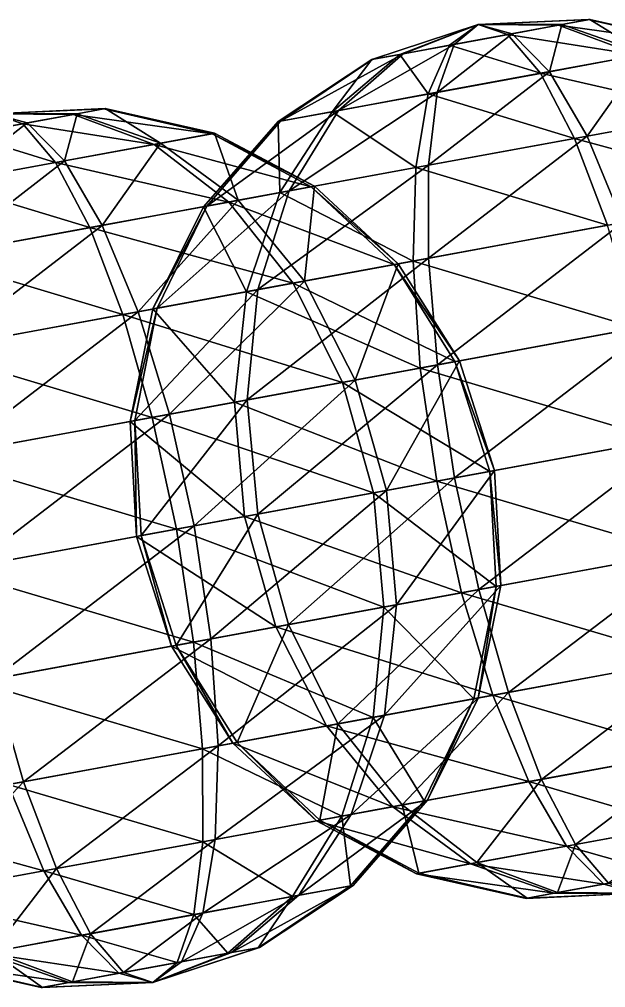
# Model space of a CAD drawing. Header units: metres. Extents: x -550 to 12, y -466 to 28.
# Drawn here: x -448.2 to -408.4, y -342.3 to -276.5 of the extents above; entities that cross this region are included whole.
import ezdxf

# ---------------------------------------------------------------- set-up
doc = ezdxf.new("R2010")
doc.units = ezdxf.units.M

msp = doc.modelspace()

# ---------------------------------------------------------------- linework, layer by layer
for points in [[(-422.35638, -278.89185, -1095.0356), (-417.02817, -276.8717, -1100.408), (-424.25955, -279.24216, -1098.5583), (-424.25946, -279.24207, -1098.5582)], [(-424.25955, -279.24216, -1098.5583), (-417.02817, -276.8717, -1100.408), (-424.17548, -279.22668, -1102.5767), (-424.17538, -279.2266, -1102.5765)], [(-424.17548, -279.22668, -1102.5767), (-417.02817, -276.8717, -1100.408), (-422.1267, -278.84958, -1106.0139), (-422.12662, -278.8495, -1106.0138)], [(-418.97595, -278.26962, -1092.9524), (-417.02817, -276.8717, -1100.408), (-422.35638, -278.89185, -1095.0356), (-422.3563, -278.89175, -1095.0355)], [(-422.1267, -278.84958, -1106.0139), (-417.02817, -276.8717, -1100.408), (-418.6622, -278.21185, -1107.949), (-418.6621, -278.21176, -1107.9489)], [(-415.02402, -277.5422, -1092.867), (-417.02817, -276.8717, -1100.408), (-418.97595, -278.26962, -1092.9524), (-418.97586, -278.26953, -1092.9523)], [(-418.6622, -278.21185, -1107.949), (-417.02817, -276.8717, -1100.408), (-414.71024, -277.48444, -1107.8635), (-414.71014, -277.48434, -1107.8634)], [(-411.3298, -276.8622, -1105.7803), (-417.02817, -276.8717, -1100.408), (-409.42664, -276.5119, -1102.2576), (-409.42654, -276.5118, -1102.2574)], [(-409.42664, -276.5119, -1102.2576), (-417.02817, -276.8717, -1100.408), (-409.5107, -276.52737, -1098.2393), (-409.51062, -276.52728, -1098.2391)], [(-409.5107, -276.52737, -1098.2393), (-417.02817, -276.8717, -1100.408), (-411.5595, -276.90448, -1094.802), (-411.55942, -276.9044, -1094.8019)], [(-414.71024, -277.48444, -1107.8635), (-417.02817, -276.8717, -1100.408), (-411.3298, -276.8622, -1105.7803), (-411.3297, -276.86212, -1105.7802)], [(-411.5595, -276.90448, -1094.802), (-417.02817, -276.8717, -1100.408), (-415.02402, -277.5422, -1092.867), (-415.02393, -277.5421, -1092.8668)], [(-406.09344, -278.9457, -1089.5781), (-411.5595, -276.90448, -1094.802), (-415.02402, -277.5422, -1092.867), (-415.02393, -277.5421, -1092.8668)], [(-412.1802, -280.0661, -1114.811), (-414.71024, -277.48444, -1107.8635), (-411.3298, -276.8622, -1105.7803), (-411.3297, -276.86212, -1105.7802)], [(-412.1802, -280.0661, -1114.811), (-411.3298, -276.8622, -1105.7803), (-405.6497, -278.86404, -1110.7866), (-405.6496, -278.86395, -1110.7865)], [(-402.1355, -278.2172, -1096.2184), (-409.5107, -276.52737, -1098.2393), (-411.5595, -276.90448, -1094.802), (-411.55942, -276.9044, -1094.8019)], [(-402.1355, -278.2172, -1096.2184), (-411.5595, -276.90448, -1094.802), (-406.09344, -278.9457, -1089.5781), (-406.09335, -278.94562, -1089.578)], [(-405.6497, -278.86404, -1110.7866), (-411.3298, -276.8622, -1105.7803), (-409.42664, -276.5119, -1102.2576), (-409.42654, -276.5118, -1102.2574)], [(-401.97308, -278.1873, -1103.9812), (-409.42664, -276.5119, -1102.2576), (-409.5107, -276.52737, -1098.2393), (-409.51062, -276.52728, -1098.2391)], [(-401.97308, -278.1873, -1103.9812), (-409.5107, -276.52737, -1098.2393), (-402.1355, -278.2172, -1096.2184), (-402.1354, -278.2171, -1096.2183)], [(-405.6497, -278.86404, -1110.7866), (-409.42664, -276.5119, -1102.2576), (-401.97308, -278.1873, -1103.9812), (-401.973, -278.1872, -1103.9811)], [(-419.81476, -281.47137, -1114.9762), (-418.6622, -278.21185, -1107.949), (-414.71024, -277.48444, -1107.8635), (-414.71014, -277.48434, -1107.8634)], [(-419.81476, -281.47137, -1114.9762), (-414.71024, -277.48444, -1107.8635), (-412.1802, -280.0661, -1114.811), (-412.1801, -280.066, -1114.8109)], [(-412.78638, -280.17767, -1085.8397), (-415.02402, -277.5422, -1092.867), (-418.97595, -278.26962, -1092.9524), (-418.97586, -278.26953, -1092.9523)], [(-406.09344, -278.9457, -1089.5781), (-415.02402, -277.5422, -1092.867), (-412.78638, -280.17767, -1085.8397), (-412.7863, -280.17758, -1085.8396)], [(-426.5077, -282.70334, -1111.2378), (-422.1267, -278.84958, -1106.0139), (-418.6622, -278.21185, -1107.949), (-418.6621, -278.21176, -1107.9489)], [(-426.5077, -282.70334, -1111.2378), (-418.6622, -278.21185, -1107.949), (-419.81476, -281.47137, -1114.9762), (-419.81467, -281.47128, -1114.9761)], [(-420.42093, -281.58295, -1086.0049), (-418.97595, -278.26962, -1092.9524), (-422.35638, -278.89185, -1095.0356), (-422.3563, -278.89175, -1095.0355)], [(-412.78638, -280.17767, -1085.8397), (-418.97595, -278.26962, -1092.9524), (-420.42093, -281.58295, -1086.0049), (-420.42084, -281.58286, -1086.0048)], [(-430.46564, -283.43185, -1104.5975), (-424.17548, -279.22668, -1102.5767), (-422.1267, -278.84958, -1106.0139), (-422.12662, -278.8495, -1106.0138)], [(-430.46564, -283.43185, -1104.5975), (-422.1267, -278.84958, -1106.0139), (-426.5077, -282.70334, -1111.2378), (-426.5076, -282.70325, -1111.2377)], [(-420.42093, -281.58295, -1086.0049), (-422.35638, -278.89185, -1095.0356), (-426.95145, -282.785, -1090.0293), (-426.95135, -282.7849, -1090.0292)], [(-426.95145, -282.785, -1090.0293), (-422.35638, -278.89185, -1095.0356), (-424.25955, -279.24216, -1098.5583), (-424.25946, -279.24207, -1098.5582)], [(-401.00244, -282.8563, -1085.0923), (-406.09344, -278.9457, -1089.5781), (-412.78638, -280.17767, -1085.8397), (-412.7863, -280.17758, -1085.8396)], [(-409.61044, -284.44073, -1120.777), (-412.1802, -280.0661, -1114.811), (-405.6497, -278.86404, -1110.7866), (-405.6496, -278.86395, -1110.7865)], [(-409.61044, -284.44073, -1120.777), (-405.6497, -278.86404, -1110.7866), (-400.3749, -282.74078, -1115.0856), (-400.37482, -282.7407, -1115.0854)], [(-430.62805, -283.46176, -1096.8347), (-424.25955, -279.24216, -1098.5583), (-424.17548, -279.22668, -1102.5767), (-424.17538, -279.2266, -1102.5765)], [(-430.62805, -283.46176, -1096.8347), (-424.17548, -279.22668, -1102.5767), (-430.46564, -283.43185, -1104.5975), (-430.46555, -283.43176, -1104.5974)], [(-426.95145, -282.785, -1090.0293), (-424.25955, -279.24216, -1098.5583), (-430.62805, -283.46176, -1096.8347), (-430.62796, -283.46167, -1096.8346)], [(-410.46768, -284.59854, -1079.8054), (-412.78638, -280.17767, -1085.8397), (-420.42093, -281.58295, -1086.0049), (-420.42084, -281.58286, -1086.0048)], [(-420.40735, -286.4281, -1121.0105), (-419.81476, -281.47137, -1114.9762), (-412.1802, -280.0661, -1114.811), (-412.1801, -280.066, -1114.8109)], [(-420.40735, -286.4281, -1121.0105), (-412.1802, -280.0661, -1114.811), (-409.61044, -284.44073, -1120.777), (-409.61035, -284.44064, -1120.7769)], [(-412.1802, -280.0661, -1114.811), (-412.1802, -280.0661, -1114.811), (-419.81476, -281.47137, -1114.9762), (-419.81467, -281.47128, -1114.9761)], [(-401.00244, -282.8563, -1085.0923), (-412.78638, -280.17767, -1085.8397), (-410.46768, -284.59854, -1079.8054), (-410.4676, -284.59845, -1079.8053)], [(-429.87256, -288.17035, -1115.7236), (-426.5077, -282.70334, -1111.2378), (-419.81476, -281.47137, -1114.9762), (-419.81467, -281.47128, -1114.9761)], [(-429.87256, -288.17035, -1115.7236), (-419.81476, -281.47137, -1114.9762), (-420.40735, -286.4281, -1121.0105), (-420.40726, -286.428, -1121.0104)], [(-421.2646, -286.58588, -1080.039), (-420.42093, -281.58295, -1086.0049), (-426.95145, -282.785, -1090.0293), (-426.95135, -282.7849, -1090.0292)], [(-410.46768, -284.59854, -1079.8054), (-420.42093, -281.58295, -1086.0049), (-421.2646, -286.58588, -1080.039), (-421.2645, -286.5858, -1080.0388)], [(-444.2927, -282.92966, -990.5561), (-449.99106, -282.93915, -985.1837), (-442.38953, -282.57935, -987.0334), (-442.38943, -282.57925, -987.03326)], [(-442.38953, -282.57935, -987.0334), (-449.99106, -282.93915, -985.1837), (-442.4736, -282.59482, -983.015), (-442.4735, -282.59473, -983.0149)], [(-442.4736, -282.59482, -983.015), (-449.99106, -282.93915, -985.1837), (-444.5224, -282.97192, -979.5778), (-444.5223, -282.97183, -979.5777)], [(-435.0984, -284.28464, -980.99414), (-442.4736, -282.59482, -983.015), (-444.5224, -282.97192, -979.5778), (-444.5223, -282.97183, -979.5777)], [(-438.61258, -284.9315, -995.5623), (-444.2927, -282.92966, -990.5561), (-442.38953, -282.57935, -987.0334), (-442.38943, -282.57925, -987.03326)], [(-434.93597, -284.25473, -988.75696), (-442.38953, -282.57935, -987.0334), (-442.4736, -282.59482, -983.015), (-442.4735, -282.59473, -983.0149)], [(-434.93597, -284.25473, -988.75696), (-442.4736, -282.59482, -983.015), (-435.0984, -284.28464, -980.99414), (-435.0983, -284.28455, -980.994)], [(-438.61258, -284.9315, -995.5623), (-442.38953, -282.57935, -987.0334), (-434.93597, -284.25473, -988.75696), (-434.93588, -284.25464, -988.75684)], [(-435.46994, -289.20065, -1106.3329), (-430.46564, -283.43185, -1104.5975), (-426.5077, -282.70334, -1111.2378), (-426.5076, -282.70325, -1111.2377)], [(-435.46994, -289.20065, -1106.3329), (-426.5077, -282.70334, -1111.2378), (-429.87256, -288.17035, -1115.7236), (-429.87247, -288.17026, -1115.7235)], [(-430.50012, -288.28586, -1085.7303), (-426.95145, -282.785, -1090.0293), (-430.62805, -283.46176, -1096.8347), (-430.62796, -283.46167, -1096.8346)], [(-421.2646, -286.58588, -1080.039), (-426.95145, -282.785, -1090.0293), (-430.50012, -288.28586, -1085.7303), (-430.50003, -288.28577, -1085.7302)], [(-396.63348, -288.3697, -1081.6501), (-401.00244, -282.8563, -1085.0923), (-410.46768, -284.59854, -1079.8054), (-410.4676, -284.59845, -1079.8053)], [(-407.1761, -290.31024, -1125.3547), (-409.61044, -284.44073, -1120.777), (-400.3749, -282.74078, -1115.0856), (-400.37482, -282.7407, -1115.0854)], [(-452.77765, -287.53882, -999.7519), (-451.6251, -284.2793, -992.7248), (-447.67313, -283.55188, -992.6393), (-447.67303, -283.5518, -992.63916)], [(-452.77765, -287.53882, -999.7519), (-447.67313, -283.55188, -992.6393), (-445.1431, -286.13354, -999.58673), (-445.143, -286.13345, -999.5866)], [(-447.9869, -283.60965, -977.64264), (-449.99106, -282.93915, -985.1837), (-451.93884, -284.33707, -977.72815), (-451.93875, -284.33698, -977.728)], [(-451.6251, -284.2793, -992.7248), (-449.99106, -282.93915, -985.1837), (-447.67313, -283.55188, -992.6393), (-447.67303, -283.5518, -992.63916)], [(-447.67313, -283.55188, -992.6393), (-449.99106, -282.93915, -985.1837), (-444.2927, -282.92966, -990.5561), (-444.2926, -282.92957, -990.55597)], [(-444.5224, -282.97192, -979.5778), (-449.99106, -282.93915, -985.1837), (-447.9869, -283.60965, -977.64264), (-447.98682, -283.60956, -977.6425)], [(-439.05634, -285.01315, -974.35394), (-444.5224, -282.97192, -979.5778), (-447.9869, -283.60965, -977.64264), (-447.98682, -283.60956, -977.6425)], [(-445.1431, -286.13354, -999.58673), (-447.67313, -283.55188, -992.6393), (-444.2927, -282.92966, -990.5561), (-444.2926, -282.92957, -990.55597)], [(-445.1431, -286.13354, -999.58673), (-444.2927, -282.92966, -990.5561), (-438.61258, -284.9315, -995.5623), (-438.6125, -284.9314, -995.5622)], [(-435.0984, -284.28464, -980.99414), (-444.5224, -282.97192, -979.5778), (-439.05634, -285.01315, -974.35394), (-439.05624, -285.01306, -974.3538)], [(-435.69965, -289.24292, -1095.3546), (-430.62805, -283.46176, -1096.8347), (-430.46564, -283.43185, -1104.5975), (-430.46555, -283.43176, -1104.5974)], [(-435.69965, -289.24292, -1095.3546), (-430.46564, -283.43185, -1104.5975), (-435.46994, -289.20065, -1106.3329), (-435.46985, -289.20056, -1106.3328)], [(-430.50012, -288.28586, -1085.7303), (-430.62805, -283.46176, -1096.8347), (-435.69965, -289.24292, -1095.3546), (-435.69955, -289.24283, -1095.3545)], [(-445.74927, -286.24512, -970.61554), (-447.9869, -283.60965, -977.64264), (-451.93884, -284.33707, -977.72815), (-451.93875, -284.33698, -977.728)], [(-439.05634, -285.01315, -974.35394), (-447.9869, -283.60965, -977.64264), (-445.74927, -286.24512, -970.61554), (-445.74918, -286.24503, -970.6154)], [(-445.74927, -286.24512, -970.61554), (-451.93884, -284.33707, -977.72815), (-453.38382, -287.6504, -970.7807), (-453.38373, -287.6503, -970.7806)], [(-428.36795, -287.89343, -979.2587), (-435.0984, -284.28464, -980.99414), (-439.05634, -285.01315, -974.35394), (-439.05624, -285.01306, -974.3538)], [(-433.3378, -288.80823, -999.86127), (-438.61258, -284.9315, -995.5623), (-434.93597, -284.25473, -988.75696), (-434.93588, -284.25464, -988.75684)], [(-428.13828, -287.85117, -990.23706), (-434.93597, -284.25473, -988.75696), (-435.0984, -284.28464, -980.99414), (-435.0983, -284.28455, -980.994)], [(-428.13828, -287.85117, -990.23706), (-435.0984, -284.28464, -980.99414), (-428.36795, -287.89343, -979.2587), (-428.36786, -287.89334, -979.2586)], [(-433.3378, -288.80823, -999.86127), (-434.93597, -284.25473, -988.75696), (-428.13828, -287.85117, -990.23706), (-428.13818, -287.85107, -990.23694)], [(-408.22598, -290.50348, -1075.1752), (-410.46768, -284.59854, -1079.8054), (-421.2646, -286.58588, -1080.039), (-421.2645, -286.5858, -1080.0388)], [(-420.39954, -292.74423, -1125.6407), (-420.40735, -286.4281, -1121.0105), (-409.61044, -284.44073, -1120.777), (-409.61035, -284.44064, -1120.7769)], [(-409.61044, -284.44073, -1120.777), (-409.61044, -284.44073, -1120.777), (-420.40735, -286.4281, -1121.0105), (-420.40726, -286.428, -1121.0104)], [(-420.39954, -292.74423, -1125.6407), (-409.61044, -284.44073, -1120.777), (-407.1761, -290.31024, -1125.3547), (-407.176, -290.31015, -1125.3546)], [(-396.63348, -288.3697, -1081.6501), (-410.46768, -284.59854, -1079.8054), (-408.22598, -290.50348, -1075.1752), (-408.2259, -290.5034, -1075.175)], [(-433.96533, -288.92374, -969.86804), (-439.05634, -285.01315, -974.35394), (-445.74927, -286.24512, -970.61554), (-445.74918, -286.24503, -970.6154)], [(-442.57333, -290.50818, -1005.5527), (-445.1431, -286.13354, -999.58673), (-438.61258, -284.9315, -995.5623), (-438.6125, -284.9314, -995.5622)], [(-442.57333, -290.50818, -1005.5527), (-438.61258, -284.9315, -995.5623), (-433.3378, -288.80823, -999.86127), (-433.3377, -288.80814, -999.86115)], [(-428.36795, -287.89343, -979.2587), (-439.05634, -285.01315, -974.35394), (-433.96533, -288.92374, -969.86804), (-433.96524, -288.92365, -969.8679)], [(-453.37024, -292.49554, -1005.78625), (-452.77765, -287.53882, -999.7519), (-445.1431, -286.13354, -999.58673), (-445.143, -286.13345, -999.5866)], [(-453.37024, -292.49554, -1005.78625), (-445.1431, -286.13354, -999.58673), (-442.57333, -290.50818, -1005.5527), (-442.57324, -290.5081, -1005.55255)], [(-445.1431, -286.13354, -999.58673), (-445.1431, -286.13354, -999.58673), (-452.77765, -287.53882, -999.7519), (-452.77756, -287.53873, -999.7518)], [(-443.43057, -290.666, -964.5812), (-445.74927, -286.24512, -970.61554), (-453.38382, -287.6504, -970.7807), (-453.38373, -287.6503, -970.7806)], [(-433.96533, -288.92374, -969.86804), (-445.74927, -286.24512, -970.61554), (-443.43057, -290.666, -964.5812), (-443.43048, -290.6659, -964.58105)], [(-431.99203, -294.87805, -1119.1658), (-429.87256, -288.17035, -1115.7236), (-420.40735, -286.4281, -1121.0105), (-420.40726, -286.428, -1121.0104)], [(-431.99203, -294.87805, -1119.1658), (-420.40735, -286.4281, -1121.0105), (-420.39954, -292.74423, -1125.6407), (-420.39944, -292.74414, -1125.6406)], [(-421.44943, -292.9375, -1075.4612), (-421.2646, -286.58588, -1080.039), (-430.50012, -288.28586, -1085.7303), (-430.50003, -288.28577, -1085.7302)], [(-408.22598, -290.50348, -1075.1752), (-421.2646, -286.58588, -1080.039), (-421.44943, -292.9375, -1075.4612), (-421.44934, -292.9374, -1075.461)], [(-443.43057, -290.666, -964.5812), (-453.38382, -287.6504, -970.7807), (-454.22748, -292.65332, -964.81476), (-454.2274, -292.65323, -964.81464)], [(-438.84738, -296.1399, -1107.6646), (-435.46994, -289.20065, -1106.3329), (-429.87256, -288.17035, -1115.7236), (-429.87247, -288.17026, -1115.7235)], [(-438.84738, -296.1399, -1107.6646), (-429.87256, -288.17035, -1115.7236), (-431.99203, -294.87805, -1119.1658), (-431.99194, -294.87796, -1119.1656)], [(-422.74103, -293.17526, -977.9271), (-428.36795, -287.89343, -979.2587), (-433.96533, -288.92374, -969.86804), (-433.96524, -288.92365, -969.8679)], [(-428.8278, -294.29565, -1003.16), (-433.3378, -288.80823, -999.86127), (-428.13828, -287.85117, -990.23706), (-428.13818, -287.85107, -990.23694)], [(-428.8278, -294.29565, -1003.16), (-428.13828, -287.85117, -990.23706), (-422.4597, -293.1235, -991.37274), (-422.4596, -293.1234, -991.3726)], [(-422.4597, -293.1235, -991.37274), (-428.13828, -287.85117, -990.23706), (-428.36795, -287.89343, -979.2587), (-428.36786, -287.89334, -979.2586)], [(-422.4597, -293.1235, -991.37274), (-428.36795, -287.89343, -979.2587), (-422.74103, -293.17526, -977.9271), (-422.74094, -293.17517, -977.927)], [(-440.13898, -296.3777, -1010.1305), (-442.57333, -290.50818, -1005.5527), (-433.3378, -288.80823, -999.86127), (-433.3377, -288.80814, -999.86115)], [(-440.13898, -296.3777, -1010.1305), (-433.3378, -288.80823, -999.86127), (-428.8278, -294.29565, -1003.16), (-428.8277, -294.29556, -1003.15985)], [(-432.76062, -295.01953, -1082.4316), (-430.50012, -288.28586, -1085.7303), (-435.69965, -289.24292, -1095.3546), (-435.69955, -289.24283, -1095.3545)], [(-421.44943, -292.9375, -1075.4612), (-430.50012, -288.28586, -1085.7303), (-432.76062, -295.01953, -1082.4316), (-432.76053, -295.01944, -1082.4315)], [(-429.59637, -294.43713, -966.42596), (-433.96533, -288.92374, -969.86804), (-443.43057, -290.666, -964.5812), (-443.43048, -290.6659, -964.58105)], [(-439.1287, -296.19168, -1094.219), (-435.69965, -289.24292, -1095.3546), (-435.46994, -289.20065, -1106.3329), (-435.46985, -289.20056, -1106.3328)], [(-439.1287, -296.19168, -1094.219), (-435.46994, -289.20065, -1106.3329), (-438.84738, -296.1399, -1107.6646), (-438.8473, -296.1398, -1107.6644)], [(-432.76062, -295.01953, -1082.4316), (-435.69965, -289.24292, -1095.3546), (-439.1287, -296.19168, -1094.219), (-439.1286, -296.1916, -1094.2189)], [(-422.74103, -293.17526, -977.9271), (-433.96533, -288.92374, -969.86804), (-429.59637, -294.43713, -966.42596), (-429.59628, -294.43704, -966.42584)], [(-441.18887, -296.57092, -959.95087), (-443.43057, -290.666, -964.5812), (-454.22748, -292.65332, -964.81476), (-454.2274, -292.65323, -964.81464)], [(-453.36243, -298.81168, -1010.41656), (-453.37024, -292.49554, -1005.78625), (-442.57333, -290.50818, -1005.5527), (-442.57324, -290.5081, -1005.55255)], [(-442.57333, -290.50818, -1005.5527), (-442.57333, -290.50818, -1005.5527), (-453.37024, -292.49554, -1005.78625), (-453.37015, -292.49545, -1005.78613)], [(-453.36243, -298.81168, -1010.41656), (-442.57333, -290.50818, -1005.5527), (-440.13898, -296.3777, -1010.1305), (-440.1389, -296.3776, -1010.1304)], [(-429.59637, -294.43713, -966.42596), (-443.43057, -290.666, -964.5812), (-441.18887, -296.57092, -959.95087), (-441.18878, -296.57083, -959.95074)], [(-406.21402, -297.49014, -1072.2644), (-408.22598, -290.50348, -1075.1752), (-421.44943, -292.9375, -1075.4612), (-421.44934, -292.9374, -1075.461)], [(-419.79187, -299.98938, -1128.5515), (-420.39954, -292.74423, -1125.6407), (-407.1761, -290.31024, -1125.3547), (-407.176, -290.31015, -1125.3546)], [(-407.1761, -290.31024, -1125.3547), (-407.1761, -290.31024, -1125.3547), (-420.39954, -292.74423, -1125.6407), (-420.39944, -292.74414, -1125.6406)], [(-419.79187, -299.98938, -1128.5515), (-407.1761, -290.31024, -1125.3547), (-405.04303, -297.2746, -1128.2325), (-405.04294, -297.2745, -1128.2324)], [(-441.18887, -296.57092, -959.95087), (-454.22748, -292.65332, -964.81476), (-454.41232, -299.00494, -960.23694), (-454.41223, -299.00485, -960.2368)], [(-432.72162, -302.36932, -1121.3295), (-431.99203, -294.87805, -1119.1658), (-420.39954, -292.74423, -1125.6407), (-420.39944, -292.74414, -1125.6406)], [(-432.72162, -302.36932, -1121.3295), (-420.39954, -292.74423, -1125.6407), (-419.79187, -299.98938, -1128.5515), (-419.79178, -299.9893, -1128.5514)], [(-420.96286, -300.20493, -1072.5834), (-421.44943, -292.9375, -1075.4612), (-432.76062, -295.01953, -1082.4316), (-432.76053, -295.01944, -1082.4315)], [(-418.601, -299.7702, -977.0901), (-422.74103, -293.17526, -977.9271), (-429.59637, -294.43713, -966.42596), (-429.59628, -294.43704, -966.42584)], [(-425.38992, -301.01984, -1005.23364), (-428.8278, -294.29565, -1003.16), (-422.4597, -293.1235, -991.37274), (-422.4596, -293.1234, -991.3726)], [(-425.38992, -301.01984, -1005.23364), (-422.4597, -293.1235, -991.37274), (-418.28726, -299.71246, -992.0867), (-418.28717, -299.71237, -992.08655)], [(-418.28726, -299.71246, -992.0867), (-422.4597, -293.1235, -991.37274), (-422.74103, -293.17526, -977.9271), (-422.74094, -293.17517, -977.927)], [(-418.28726, -299.71246, -992.0867), (-422.74103, -293.17526, -977.9271), (-418.601, -299.7702, -977.0901), (-418.60092, -299.7701, -977.08997)], [(-406.21402, -297.49014, -1072.2644), (-421.44943, -292.9375, -1075.4612), (-420.96286, -300.20493, -1072.5834), (-420.96277, -300.20483, -1072.5833)], [(-426.24716, -301.1776, -964.26215), (-429.59637, -294.43713, -966.42596), (-441.18887, -296.57092, -959.95087), (-441.18878, -296.57083, -959.95074)], [(-438.00592, -303.34204, -1013.00824), (-440.13898, -296.3777, -1010.1305), (-428.8278, -294.29565, -1003.16), (-428.8277, -294.29556, -1003.15985)], [(-438.00592, -303.34204, -1013.00824), (-428.8278, -294.29565, -1003.16), (-425.38992, -301.01984, -1005.23364), (-425.38983, -301.01974, -1005.2335)], [(-418.601, -299.7702, -977.0901), (-429.59637, -294.43713, -966.42596), (-426.24716, -301.1776, -964.26215), (-426.24707, -301.17752, -964.262)], [(-440.36777, -303.77673, -1108.5016), (-438.84738, -296.1399, -1107.6646), (-431.99203, -294.87805, -1119.1658), (-431.99194, -294.87796, -1119.1656)], [(-440.36777, -303.77673, -1108.5016), (-431.99203, -294.87805, -1119.1658), (-432.72162, -302.36932, -1121.3295), (-432.72153, -302.36923, -1121.3293)], [(-433.57886, -302.5271, -1080.358), (-432.76062, -295.01953, -1082.4316), (-439.1287, -296.19168, -1094.219), (-439.1286, -296.1916, -1094.2189)], [(-420.96286, -300.20493, -1072.5834), (-432.76062, -295.01953, -1082.4316), (-433.57886, -302.5271, -1080.358), (-433.57877, -302.527, -1080.3579)], [(-439.1769, -303.5576, -957.04016), (-441.18887, -296.57092, -959.95087), (-454.41232, -299.00494, -960.23694), (-454.41223, -299.00485, -960.2368)], [(-452.75476, -306.05682, -1013.3273), (-453.36243, -298.81168, -1010.41656), (-440.13898, -296.3777, -1010.1305), (-440.1389, -296.3776, -1010.1304)], [(-440.13898, -296.3777, -1010.1305), (-440.13898, -296.3777, -1010.1305), (-453.36243, -298.81168, -1010.41656), (-453.36234, -298.81158, -1010.41644)], [(-452.75476, -306.05682, -1013.3273), (-440.13898, -296.3777, -1010.1305), (-438.00592, -303.34204, -1013.00824), (-438.00583, -303.34195, -1013.0081)], [(-426.24716, -301.1776, -964.26215), (-441.18887, -296.57092, -959.95087), (-439.1769, -303.5576, -957.04016), (-439.17682, -303.5575, -957.04004)], [(-440.68152, -303.8345, -1093.505), (-439.1287, -296.19168, -1094.219), (-438.84738, -296.1399, -1107.6646), (-438.8473, -296.1398, -1107.6644)], [(-440.68152, -303.8345, -1093.505), (-438.84738, -296.1399, -1107.6646), (-440.36777, -303.77673, -1108.5016), (-440.36768, -303.77664, -1108.5015)], [(-433.57886, -302.5271, -1080.358), (-439.1287, -296.19168, -1094.219), (-440.68152, -303.8345, -1093.505), (-440.68143, -303.8344, -1093.5049)], [(-418.62576, -307.66974, -1129.5443), (-419.79187, -299.98938, -1128.5515), (-405.04303, -297.2746, -1128.2325), (-405.04294, -297.2745, -1128.2324)], [(-405.04303, -297.2746, -1128.2325), (-405.04303, -297.2746, -1128.2325), (-419.79187, -299.98938, -1128.5515), (-419.79178, -299.9893, -1128.5514)], [(-418.62576, -307.66974, -1129.5443), (-405.04303, -297.2746, -1128.2325), (-403.35663, -304.8592, -1129.214), (-403.35654, -304.8591, -1129.2139)], [(-404.56894, -305.08234, -1071.2716), (-406.21402, -297.49014, -1072.2644), (-420.96286, -300.20493, -1072.5834), (-420.96277, -300.20483, -1072.5833)], [(-439.1769, -303.5576, -957.04016), (-454.41232, -299.00494, -960.23694), (-453.92575, -306.27237, -957.3592), (-453.92566, -306.27228, -957.3591)], [(-432.01163, -310.13364, -1122.0675), (-432.72162, -302.36932, -1121.3295), (-419.79187, -299.98938, -1128.5515), (-419.79178, -299.9893, -1128.5514)], [(-432.01163, -310.13364, -1122.0675), (-419.79187, -299.98938, -1128.5515), (-418.62576, -307.66974, -1129.5443), (-418.62567, -307.66965, -1129.5442)], [(-416.2301, -307.22882, -976.80457), (-418.601, -299.7702, -977.0901), (-426.24716, -301.1776, -964.26215), (-426.24707, -301.17752, -964.262)], [(-423.25848, -308.52252, -1005.9409), (-425.38992, -301.01984, -1005.23364), (-418.28726, -299.71246, -992.0867), (-418.28717, -299.71237, -992.08655)], [(-423.25848, -308.52252, -1005.9409), (-418.28726, -299.71246, -992.0867), (-415.90527, -307.169, -992.3302), (-415.90518, -307.1689, -992.3301)], [(-415.90527, -307.169, -992.3302), (-418.28726, -299.71246, -992.0867), (-418.601, -299.7702, -977.0901), (-418.60092, -299.7701, -977.08997)], [(-415.90527, -307.169, -992.3302), (-418.601, -299.7702, -977.0901), (-416.2301, -307.22882, -976.80457), (-416.23, -307.22873, -976.80444)], [(-419.83807, -307.89288, -1071.6019), (-420.96286, -300.20493, -1072.5834), (-433.57886, -302.5271, -1080.358), (-433.57877, -302.527, -1080.3579)], [(-404.56894, -305.08234, -1071.2716), (-420.96286, -300.20493, -1072.5834), (-419.83807, -307.89288, -1071.6019), (-419.83798, -307.8928, -1071.6018)], [(-424.14597, -308.68588, -963.5241), (-426.24716, -301.1776, -964.26215), (-439.1769, -303.5576, -957.04016), (-439.17682, -303.5575, -957.04004)], [(-436.31952, -310.92664, -1013.9898), (-438.00592, -303.34204, -1013.00824), (-425.38992, -301.01984, -1005.23364), (-425.38983, -301.01974, -1005.2335)], [(-436.31952, -310.92664, -1013.9898), (-425.38992, -301.01984, -1005.23364), (-423.25848, -308.52252, -1005.9409), (-423.2584, -308.52243, -1005.9408)], [(-416.2301, -307.22882, -976.80457), (-426.24716, -301.1776, -964.26215), (-424.14597, -308.68588, -963.5241), (-424.14587, -308.6858, -963.524)], [(-432.8991, -310.297, -1079.6508), (-433.57886, -302.5271, -1080.358), (-440.68152, -303.8345, -1093.505), (-440.68143, -303.8344, -1093.5049)], [(-439.9275, -311.5907, -1108.7871), (-440.36777, -303.77673, -1108.5016), (-432.72162, -302.36932, -1121.3295), (-432.72153, -302.36923, -1121.3293)], [(-439.9275, -311.5907, -1108.7871), (-432.72162, -302.36932, -1121.3295), (-432.01163, -310.13364, -1122.0675), (-432.01154, -310.13354, -1122.0674)], [(-419.83807, -307.89288, -1071.6019), (-433.57886, -302.5271, -1080.358), (-432.8991, -310.297, -1079.6508), (-432.89902, -310.2969, -1079.6506)], [(-437.53183, -311.14978, -956.04736), (-439.1769, -303.5576, -957.04016), (-453.92575, -306.27237, -957.3592), (-453.92566, -306.27228, -957.3591)], [(-451.58865, -313.73718, -1014.32007), (-452.75476, -306.05682, -1013.3273), (-438.00592, -303.34204, -1013.00824), (-438.00583, -303.34195, -1013.0081)], [(-438.00592, -303.34204, -1013.00824), (-438.00592, -303.34204, -1013.00824), (-452.75476, -306.05682, -1013.3273), (-452.75467, -306.05673, -1013.32715)], [(-451.58865, -313.73718, -1014.32007), (-438.00592, -303.34204, -1013.00824), (-436.31952, -310.92664, -1013.9898), (-436.31943, -310.92654, -1013.9897)], [(-440.25232, -311.6505, -1093.2615), (-440.68152, -303.8345, -1093.505), (-440.36777, -303.77673, -1108.5016), (-440.36768, -303.77664, -1108.5015)], [(-432.8991, -310.297, -1079.6508), (-440.68152, -303.8345, -1093.505), (-440.25232, -311.6505, -1093.2615), (-440.25223, -311.65042, -1093.2614)], [(-440.25232, -311.6505, -1093.2615), (-440.36777, -303.77673, -1108.5016), (-439.9275, -311.5907, -1108.7871), (-439.9274, -311.5906, -1108.787)], [(-424.14597, -308.68588, -963.5241), (-439.1769, -303.5576, -957.04016), (-437.53183, -311.14978, -956.04736), (-437.53174, -311.1497, -956.04724)], [(-403.40283, -312.7627, -1072.2644), (-404.56894, -305.08234, -1071.2716), (-419.83807, -307.89288, -1071.6019), (-419.83798, -307.8928, -1071.6018)], [(-416.98068, -315.26193, -1128.5515), (-418.62576, -307.66974, -1129.5443), (-403.35663, -304.8592, -1129.214), (-403.35654, -304.8591, -1129.2139)], [(-403.35663, -304.8592, -1129.214), (-403.35663, -304.8592, -1129.214), (-418.62576, -307.66974, -1129.5443), (-418.62567, -307.66965, -1129.5442)], [(-416.98068, -315.26193, -1128.5515), (-403.35663, -304.8592, -1129.214), (-402.23184, -312.54715, -1128.2325), (-402.23175, -312.54706, -1128.2324)], [(-437.53183, -311.14978, -956.04736), (-453.92575, -306.27237, -957.3592), (-452.80096, -313.96033, -956.3776), (-452.80087, -313.96024, -956.3775)], [(-415.78983, -315.0428, -977.0901), (-416.2301, -307.22882, -976.80457), (-424.14597, -308.68588, -963.5241), (-424.14587, -308.6858, -963.524)], [(-422.57874, -316.29242, -1005.23364), (-423.25848, -308.52252, -1005.9409), (-415.90527, -307.169, -992.3302), (-415.90518, -307.1689, -992.3301)], [(-422.57874, -316.29242, -1005.23364), (-415.90527, -307.169, -992.3302), (-415.47607, -314.98502, -992.0867), (-415.47598, -314.98492, -992.08655)], [(-415.47607, -314.98502, -992.0867), (-415.90527, -307.169, -992.3302), (-416.2301, -307.22882, -976.80457), (-416.23, -307.22873, -976.80444)], [(-415.47607, -314.98502, -992.0867), (-416.2301, -307.22882, -976.80457), (-415.78983, -315.0428, -977.0901), (-415.78973, -315.0427, -977.08997)], [(-418.15167, -315.47748, -1072.5834), (-419.83807, -307.89288, -1071.6019), (-432.8991, -310.297, -1079.6508), (-432.89902, -310.2969, -1079.6506)], [(-429.91043, -317.6419, -1121.3295), (-432.01163, -310.13364, -1122.0675), (-418.62576, -307.66974, -1129.5443), (-418.62567, -307.66965, -1129.5442)], [(-429.91043, -317.6419, -1121.3295), (-418.62576, -307.66974, -1129.5443), (-416.98068, -315.26193, -1128.5515), (-416.9806, -315.26184, -1128.5514)], [(-403.40283, -312.7627, -1072.2644), (-419.83807, -307.89288, -1071.6019), (-418.15167, -315.47748, -1072.5834), (-418.15158, -315.4774, -1072.5833)], [(-435.19473, -318.6146, -1013.00824), (-436.31952, -310.92664, -1013.9898), (-423.25848, -308.52252, -1005.9409), (-423.2584, -308.52243, -1005.9408)], [(-435.19473, -318.6146, -1013.00824), (-423.25848, -308.52252, -1005.9409), (-422.57874, -316.29242, -1005.23364), (-422.57864, -316.29233, -1005.2335)], [(-423.43597, -316.4502, -964.26215), (-424.14597, -308.68588, -963.5241), (-437.53183, -311.14978, -956.04736), (-437.53174, -311.1497, -956.04724)], [(-415.78983, -315.0428, -977.0901), (-424.14597, -308.68588, -963.5241), (-423.43597, -316.4502, -964.26215), (-423.43588, -316.4501, -964.262)], [(-430.76767, -317.79968, -1080.358), (-432.8991, -310.297, -1079.6508), (-440.25232, -311.6505, -1093.2615), (-440.25223, -311.65042, -1093.2614)], [(-437.55658, -319.04932, -1108.5016), (-439.9275, -311.5907, -1108.7871), (-432.01163, -310.13364, -1122.0675), (-432.01154, -310.13354, -1122.0674)], [(-437.55658, -319.04932, -1108.5016), (-432.01163, -310.13364, -1122.0675), (-429.91043, -317.6419, -1121.3295), (-429.91034, -317.6418, -1121.3293)], [(-418.15167, -315.47748, -1072.5834), (-432.8991, -310.297, -1079.6508), (-430.76767, -317.79968, -1080.358), (-430.76758, -317.7996, -1080.3579)], [(-436.36572, -318.83014, -957.04016), (-437.53183, -311.14978, -956.04736), (-452.80096, -313.96033, -956.3776), (-452.80087, -313.96024, -956.3775)], [(-449.94357, -321.32938, -1013.3273), (-451.58865, -313.73718, -1014.32007), (-436.31952, -310.92664, -1013.9898), (-436.31943, -310.92654, -1013.9897)], [(-436.31952, -310.92664, -1013.9898), (-436.31952, -310.92664, -1013.9898), (-451.58865, -313.73718, -1014.32007), (-451.58856, -313.7371, -1014.31995)], [(-449.94357, -321.32938, -1013.3273), (-436.31952, -310.92664, -1013.9898), (-435.19473, -318.6146, -1013.00824), (-435.19464, -318.6145, -1013.0081)], [(-423.43597, -316.4502, -964.26215), (-437.53183, -311.14978, -956.04736), (-436.36572, -318.83014, -957.04016), (-436.36563, -318.83005, -957.04004)], [(-437.87033, -319.10706, -1093.505), (-440.25232, -311.6505, -1093.2615), (-439.9275, -311.5907, -1108.7871), (-439.9274, -311.5906, -1108.787)], [(-430.76767, -317.79968, -1080.358), (-440.25232, -311.6505, -1093.2615), (-437.87033, -319.10706, -1093.505), (-437.87024, -319.10696, -1093.5049)], [(-437.87033, -319.10706, -1093.505), (-439.9275, -311.5907, -1108.7871), (-437.55658, -319.04932, -1108.5016), (-437.5565, -319.04922, -1108.5015)], [(-402.79517, -320.00784, -1075.1752), (-403.40283, -312.7627, -1072.2644), (-418.15167, -315.47748, -1072.5834), (-418.15158, -315.4774, -1072.5833)], [(-414.96872, -322.2486, -1125.6407), (-416.98068, -315.26193, -1128.5515), (-402.23184, -312.54715, -1128.2325), (-402.23175, -312.54706, -1128.2324)], [(-402.23184, -312.54715, -1128.2325), (-402.23184, -312.54715, -1128.2325), (-416.98068, -315.26193, -1128.5515), (-416.9806, -315.26184, -1128.5514)], [(-414.96872, -322.2486, -1125.6407), (-402.23184, -312.54715, -1128.2325), (-401.74527, -319.81458, -1125.3547), (-401.74518, -319.81448, -1125.3546)], [(-436.36572, -318.83014, -957.04016), (-452.80096, -313.96033, -956.3776), (-451.11456, -321.54492, -957.3592), (-451.11447, -321.54483, -957.3591)], [(-417.3102, -322.67963, -977.9271), (-415.78983, -315.0428, -977.0901), (-423.43597, -316.4502, -964.26215), (-423.43588, -316.4501, -964.262)], [(-423.39697, -323.8, -1003.16), (-422.57874, -316.29242, -1005.23364), (-415.47607, -314.98502, -992.0867), (-415.47598, -314.98492, -992.08655)], [(-423.39697, -323.8, -1003.16), (-415.47607, -314.98502, -992.0867), (-417.0289, -322.62784, -991.37274), (-417.0288, -322.62775, -991.3726)], [(-417.0289, -322.62784, -991.37274), (-415.78983, -315.0428, -977.0901), (-417.3102, -322.67963, -977.9271), (-417.31012, -322.67953, -977.927)], [(-417.0289, -322.62784, -991.37274), (-415.47607, -314.98502, -992.0867), (-415.78983, -315.0428, -977.0901), (-415.78973, -315.0427, -977.08997)], [(-416.01862, -322.44183, -1075.4612), (-418.15167, -315.47748, -1072.5834), (-430.76767, -317.79968, -1080.358), (-430.76758, -317.7996, -1080.3579)], [(-426.56122, -324.3824, -1119.1658), (-429.91043, -317.6419, -1121.3295), (-416.98068, -315.26193, -1128.5515), (-416.9806, -315.26184, -1128.5514)], [(-426.56122, -324.3824, -1119.1658), (-416.98068, -315.26193, -1128.5515), (-414.96872, -322.2486, -1125.6407), (-414.96863, -322.2485, -1125.6406)], [(-402.79517, -320.00784, -1075.1752), (-418.15167, -315.47748, -1072.5834), (-416.01862, -322.44183, -1075.4612), (-416.01852, -322.44174, -1075.461)], [(-424.16556, -323.94147, -966.42596), (-423.43597, -316.4502, -964.26215), (-436.36572, -318.83014, -957.04016), (-436.36563, -318.83005, -957.04004)], [(-434.70816, -325.88202, -1010.1305), (-435.19473, -318.6146, -1013.00824), (-422.57874, -316.29242, -1005.23364), (-422.57864, -316.29233, -1005.2335)], [(-434.70816, -325.88202, -1010.1305), (-422.57874, -316.29242, -1005.23364), (-423.39697, -323.8, -1003.16), (-423.39688, -323.7999, -1003.15985)], [(-417.3102, -322.67963, -977.9271), (-423.43597, -316.4502, -964.26215), (-424.16556, -323.94147, -966.42596), (-424.16547, -323.94138, -966.42584)], [(-433.41656, -325.64426, -1107.6646), (-437.55658, -319.04932, -1108.5016), (-429.91043, -317.6419, -1121.3295), (-429.91034, -317.6418, -1121.3293)], [(-433.41656, -325.64426, -1107.6646), (-429.91043, -317.6419, -1121.3295), (-426.56122, -324.3824, -1119.1658), (-426.56113, -324.3823, -1119.1656)], [(-427.3298, -324.52386, -1082.4316), (-430.76767, -317.79968, -1080.358), (-437.87033, -319.10706, -1093.505), (-437.87024, -319.10696, -1093.5049)], [(-416.01862, -322.44183, -1075.4612), (-430.76767, -317.79968, -1080.358), (-427.3298, -324.52386, -1082.4316), (-427.3297, -324.52377, -1082.4315)], [(-435.75806, -326.0753, -959.95087), (-436.36572, -318.83014, -957.04016), (-451.11456, -321.54492, -957.3592), (-451.11447, -321.54483, -957.3591)], [(-447.9316, -328.31604, -1010.41656), (-449.94357, -321.32938, -1013.3273), (-435.19473, -318.6146, -1013.00824), (-435.19464, -318.6145, -1013.0081)], [(-435.19473, -318.6146, -1013.00824), (-435.19473, -318.6146, -1013.00824), (-449.94357, -321.32938, -1013.3273), (-449.94348, -321.32928, -1013.32715)], [(-447.9316, -328.31604, -1010.41656), (-435.19473, -318.6146, -1013.00824), (-434.70816, -325.88202, -1010.1305), (-434.70807, -325.88193, -1010.1304)], [(-433.69788, -325.69604, -1094.219), (-437.87033, -319.10706, -1093.505), (-437.55658, -319.04932, -1108.5016), (-437.5565, -319.04922, -1108.5015)], [(-427.3298, -324.52386, -1082.4316), (-437.87033, -319.10706, -1093.505), (-433.69788, -325.69604, -1094.219), (-433.69778, -325.69595, -1094.2189)], [(-433.69788, -325.69604, -1094.219), (-437.55658, -319.04932, -1108.5016), (-433.41656, -325.64426, -1107.6646), (-433.41647, -325.64417, -1107.6644)], [(-424.16556, -323.94147, -966.42596), (-436.36572, -318.83014, -957.04016), (-435.75806, -326.0753, -959.95087), (-435.75797, -326.0752, -959.95074)], [(-402.78735, -326.32397, -1079.8054), (-402.79517, -320.00784, -1075.1752), (-416.01862, -322.44183, -1075.4612), (-416.01852, -322.44174, -1075.461)], [(-412.72702, -328.15353, -1121.0105), (-414.96872, -322.2486, -1125.6407), (-401.74527, -319.81458, -1125.3547), (-401.74518, -319.81448, -1125.3546)], [(-401.74527, -319.81458, -1125.3547), (-401.74527, -319.81458, -1125.3547), (-414.96872, -322.2486, -1125.6407), (-414.96863, -322.2485, -1125.6406)], [(-412.72702, -328.15353, -1121.0105), (-401.74527, -319.81458, -1125.3547), (-401.9301, -326.1662, -1120.777), (-401.93002, -326.1661, -1120.7769)], [(-459.5241, -330.44983, -1003.94147), (-449.94357, -321.32938, -1013.3273), (-447.9316, -328.31604, -1010.41656), (-447.93152, -328.31595, -1010.41644)], [(-435.75806, -326.0753, -959.95087), (-451.11456, -321.54492, -957.3592), (-448.9815, -328.50928, -960.23694), (-448.9814, -328.5092, -960.2368)], [(-422.19226, -329.89578, -1115.7236), (-426.56122, -324.3824, -1119.1658), (-414.96872, -322.2486, -1125.6407), (-414.96863, -322.2485, -1125.6406)], [(-422.19226, -329.89578, -1115.7236), (-414.96872, -322.2486, -1125.6407), (-412.72702, -328.15353, -1121.0105), (-412.72693, -328.15344, -1121.0104)], [(-413.58426, -328.31134, -1080.039), (-416.01862, -322.44183, -1075.4612), (-427.3298, -324.52386, -1082.4316), (-427.3297, -324.52377, -1082.4315)], [(-425.65747, -330.53366, -999.86127), (-423.39697, -323.8, -1003.16), (-417.0289, -322.62784, -991.37274), (-417.0288, -322.62775, -991.3726)], [(-425.65747, -330.53366, -999.86127), (-417.0289, -322.62784, -991.37274), (-420.45795, -329.5766, -990.23706), (-420.45786, -329.5765, -990.23694)], [(-420.68765, -329.61887, -979.2587), (-417.3102, -322.67963, -977.9271), (-424.16556, -323.94147, -966.42596), (-424.16547, -323.94138, -966.42584)], [(-420.45795, -329.5766, -990.23706), (-417.3102, -322.67963, -977.9271), (-420.68765, -329.61887, -979.2587), (-420.68756, -329.61877, -979.2586)], [(-420.45795, -329.5766, -990.23706), (-417.0289, -322.62784, -991.37274), (-417.3102, -322.67963, -977.9271), (-417.31012, -322.67953, -977.927)], [(-402.78735, -326.32397, -1079.8054), (-416.01862, -322.44183, -1075.4612), (-413.58426, -328.31134, -1080.039), (-413.58417, -328.31125, -1080.0388)], [(-426.28503, -330.64917, -969.86804), (-424.16556, -323.94147, -966.42596), (-435.75806, -326.0753, -959.95087), (-435.75797, -326.0752, -959.95074)], [(-434.893, -332.23364, -1005.5527), (-434.70816, -325.88202, -1010.1305), (-423.39697, -323.8, -1003.16), (-423.39688, -323.7999, -1003.15985)], [(-434.893, -332.23364, -1005.5527), (-423.39697, -323.8, -1003.16), (-425.65747, -330.53366, -999.86127), (-425.65738, -330.53357, -999.86115)], [(-420.68765, -329.61887, -979.2587), (-424.16556, -323.94147, -966.42596), (-426.28503, -330.64917, -969.86804), (-426.28494, -330.64908, -969.8679)], [(-422.8198, -330.0113, -1085.7303), (-427.3298, -324.52386, -1082.4316), (-433.69788, -325.69604, -1094.219), (-433.69778, -325.69595, -1094.2189)], [(-427.78964, -330.9261, -1106.3329), (-433.41656, -325.64426, -1107.6646), (-426.56122, -324.3824, -1119.1658), (-426.56113, -324.3823, -1119.1656)], [(-427.78964, -330.9261, -1106.3329), (-426.56122, -324.3824, -1119.1658), (-422.19226, -329.89578, -1115.7236), (-422.19217, -329.8957, -1115.7235)], [(-413.58426, -328.31134, -1080.039), (-427.3298, -324.52386, -1082.4316), (-422.8198, -330.0113, -1085.7303), (-422.8197, -330.0112, -1085.7302)], [(-428.01932, -330.96835, -1095.3546), (-433.69788, -325.69604, -1094.219), (-433.41656, -325.64426, -1107.6646), (-433.41647, -325.64417, -1107.6644)], [(-428.01932, -330.96835, -1095.3546), (-433.41656, -325.64426, -1107.6646), (-427.78964, -330.9261, -1106.3329), (-427.78955, -330.926, -1106.3328)], [(-435.75024, -332.39142, -964.5812), (-435.75806, -326.0753, -959.95087), (-448.9815, -328.50928, -960.23694), (-448.9814, -328.5092, -960.2368)], [(-445.6899, -334.22098, -1005.78625), (-447.9316, -328.31604, -1010.41656), (-434.70816, -325.88202, -1010.1305), (-434.70807, -325.88193, -1010.1304)], [(-434.70816, -325.88202, -1010.1305), (-434.70816, -325.88202, -1010.1305), (-447.9316, -328.31604, -1010.41656), (-447.93152, -328.31595, -1010.41644)], [(-445.6899, -334.22098, -1005.78625), (-434.70816, -325.88202, -1010.1305), (-434.893, -332.23364, -1005.5527), (-434.8929, -332.23355, -1005.55255)], [(-426.28503, -330.64917, -969.86804), (-435.75806, -326.0753, -959.95087), (-435.75024, -332.39142, -964.5812), (-435.75015, -332.39133, -964.58105)], [(-422.8198, -330.0113, -1085.7303), (-433.69788, -325.69604, -1094.219), (-428.01932, -330.96835, -1095.3546), (-428.01923, -330.96826, -1095.3545)], [(-403.37994, -331.2807, -1085.8397), (-402.78735, -326.32397, -1079.8054), (-413.58426, -328.31134, -1080.039), (-413.58417, -328.31125, -1080.0388)], [(-410.40836, -332.5744, -1114.9762), (-412.72702, -328.15353, -1121.0105), (-401.9301, -326.1662, -1120.777), (-401.93002, -326.1661, -1120.7769)], [(-401.9301, -326.1662, -1120.777), (-401.9301, -326.1662, -1120.777), (-412.72702, -328.15353, -1121.0105), (-412.72693, -328.15344, -1121.0104)], [(-410.40836, -332.5744, -1114.9762), (-401.9301, -326.1662, -1120.777), (-402.77377, -331.16913, -1114.811), (-402.77368, -331.16904, -1114.8109)], [(-455.15515, -335.96323, -1000.4994), (-459.5241, -330.44983, -1003.94147), (-447.9316, -328.31604, -1010.41656), (-447.93152, -328.31595, -1010.41644)], [(-455.15515, -335.96323, -1000.4994), (-447.9316, -328.31604, -1010.41656), (-445.6899, -334.22098, -1005.78625), (-445.68982, -334.2209, -1005.78613)], [(-411.0145, -332.68597, -1086.0049), (-413.58426, -328.31134, -1080.039), (-422.8198, -330.0113, -1085.7303), (-422.8197, -330.0112, -1085.7302)], [(-417.10126, -333.80637, -1111.2378), (-422.19226, -329.89578, -1115.7236), (-412.72702, -328.15353, -1121.0105), (-412.72693, -328.15344, -1121.0104)], [(-417.10126, -333.80637, -1111.2378), (-412.72702, -328.15353, -1121.0105), (-410.40836, -332.5744, -1114.9762), (-410.40826, -332.5743, -1114.9761)], [(-403.37994, -331.2807, -1085.8397), (-413.58426, -328.31134, -1080.039), (-411.0145, -332.68597, -1086.0049), (-411.0144, -332.68588, -1086.0048)], [(-446.54715, -334.37878, -964.81476), (-448.9815, -328.50928, -960.23694), (-460.2927, -330.5913, -967.20746), (-460.2926, -330.59122, -967.20734)], [(-435.75024, -332.39142, -964.5812), (-448.9815, -328.50928, -960.23694), (-446.54715, -334.37878, -964.81476), (-446.54706, -334.3787, -964.81464)], [(-429.20615, -336.03452, -995.5623), (-425.65747, -330.53366, -999.86127), (-420.45795, -329.5766, -990.23706), (-420.45786, -329.5765, -990.23694)], [(-429.20615, -336.03452, -995.5623), (-420.45795, -329.5766, -990.23706), (-425.52954, -335.35776, -988.75696), (-425.52945, -335.35767, -988.75684)], [(-425.69196, -335.38766, -980.99414), (-420.68765, -329.61887, -979.2587), (-426.28503, -330.64917, -969.86804), (-426.28494, -330.64908, -969.8679)], [(-425.52954, -335.35776, -988.75696), (-420.68765, -329.61887, -979.2587), (-425.69196, -335.38766, -980.99414), (-425.69186, -335.38757, -980.994)], [(-425.52954, -335.35776, -988.75696), (-420.45795, -329.5766, -990.23706), (-420.68765, -329.61887, -979.2587), (-420.68756, -329.61877, -979.2586)], [(-417.545, -333.88803, -1090.0293), (-422.8198, -330.0113, -1085.7303), (-428.01932, -330.96835, -1095.3546), (-428.01923, -330.96826, -1095.3545)], [(-421.0592, -334.53488, -1104.5975), (-427.78964, -330.9261, -1106.3329), (-422.19226, -329.89578, -1115.7236), (-422.19217, -329.8957, -1115.7235)], [(-411.0145, -332.68597, -1086.0049), (-422.8198, -330.0113, -1085.7303), (-417.545, -333.88803, -1090.0293), (-417.54492, -333.88794, -1090.0292)], [(-421.0592, -334.53488, -1104.5975), (-422.19226, -329.89578, -1115.7236), (-417.10126, -333.80637, -1111.2378), (-417.10117, -333.80627, -1111.2377)], [(-446.54715, -334.37878, -964.81476), (-460.2927, -330.5913, -967.20746), (-455.78268, -336.07874, -970.50616), (-455.7826, -336.07864, -970.50604)], [(-429.6499, -336.11618, -974.35394), (-426.28503, -330.64917, -969.86804), (-435.75024, -332.39142, -964.5812), (-435.75015, -332.39133, -964.58105)], [(-435.73666, -337.23657, -999.58673), (-434.893, -332.23364, -1005.5527), (-425.65747, -330.53366, -999.86127), (-425.65738, -330.53357, -999.86115)], [(-435.73666, -337.23657, -999.58673), (-425.65747, -330.53366, -999.86127), (-429.20615, -336.03452, -995.5623), (-429.20605, -336.03442, -995.5622)], [(-425.69196, -335.38766, -980.99414), (-426.28503, -330.64917, -969.86804), (-429.6499, -336.11618, -974.35394), (-429.6498, -336.1161, -974.3538)], [(-421.22162, -334.5648, -1096.8347), (-428.01932, -330.96835, -1095.3546), (-427.78964, -330.9261, -1106.3329), (-427.78955, -330.926, -1106.3328)], [(-421.22162, -334.5648, -1096.8347), (-427.78964, -330.9261, -1106.3329), (-421.0592, -334.53488, -1104.5975), (-421.0591, -334.5348, -1104.5974)], [(-417.545, -333.88803, -1090.0293), (-428.01932, -330.96835, -1095.3546), (-421.22162, -334.5648, -1096.8347), (-421.22153, -334.5647, -1096.8346)], [(-404.5325, -334.54022, -1092.867), (-403.37994, -331.2807, -1085.8397), (-411.0145, -332.68597, -1086.0049), (-411.0144, -332.68588, -1086.0048)], [(-408.1707, -335.20987, -1107.949), (-410.40836, -332.5744, -1114.9762), (-402.77377, -331.16913, -1114.811), (-402.77368, -331.16904, -1114.8109)], [(-402.77377, -331.16913, -1114.811), (-402.77377, -331.16913, -1114.811), (-410.40836, -332.5744, -1114.9762), (-410.40826, -332.5743, -1114.9761)], [(-443.37125, -338.64185, -999.7519), (-445.6899, -334.22098, -1005.78625), (-434.893, -332.23364, -1005.5527), (-434.8929, -332.23355, -1005.55255)], [(-434.893, -332.23364, -1005.5527), (-434.893, -332.23364, -1005.5527), (-445.6899, -334.22098, -1005.78625), (-445.68982, -334.2209, -1005.78613)], [(-443.37125, -338.64185, -999.7519), (-434.893, -332.23364, -1005.5527), (-435.73666, -337.23657, -999.58673), (-435.73657, -337.23648, -999.5866)], [(-436.34283, -337.34814, -970.61554), (-435.75024, -332.39142, -964.5812), (-446.54715, -334.37878, -964.81476), (-446.54706, -334.3787, -964.81464)], [(-429.6499, -336.11618, -974.35394), (-435.75024, -332.39142, -964.5812), (-436.34283, -337.34814, -970.61554), (-436.34274, -337.34805, -970.6154)], [(-408.48447, -335.26764, -1092.9524), (-411.0145, -332.68597, -1086.0049), (-417.545, -333.88803, -1090.0293), (-417.54492, -333.88794, -1090.0292)], [(-411.6352, -335.8476, -1106.0139), (-417.10126, -333.80637, -1111.2378), (-410.40836, -332.5744, -1114.9762), (-410.40826, -332.5743, -1114.9761)], [(-411.6352, -335.8476, -1106.0139), (-410.40836, -332.5744, -1114.9762), (-408.1707, -335.20987, -1107.949), (-408.1706, -335.20978, -1107.9489)], [(-404.5325, -334.54022, -1092.867), (-411.0145, -332.68597, -1086.0049), (-408.48447, -335.26764, -1092.9524), (-408.48438, -335.26755, -1092.9523)], [(-450.06415, -339.8738, -996.0135), (-455.15515, -335.96323, -1000.4994), (-445.6899, -334.22098, -1005.78625), (-445.68982, -334.2209, -1005.78613)], [(-450.06415, -339.8738, -996.0135), (-445.6899, -334.22098, -1005.78625), (-443.37125, -338.64185, -999.7519), (-443.37115, -338.64175, -999.7518)], [(-411.8649, -335.88986, -1095.0356), (-417.545, -333.88803, -1090.0293), (-421.22162, -334.5648, -1096.8347), (-421.22153, -334.5647, -1096.8346)], [(-413.684, -336.2247, -1102.5767), (-421.0592, -334.53488, -1104.5975), (-417.10126, -333.80637, -1111.2378), (-417.10117, -333.80627, -1111.2377)], [(-408.48447, -335.26764, -1092.9524), (-417.545, -333.88803, -1090.0293), (-411.8649, -335.88986, -1095.0356), (-411.8648, -335.88977, -1095.0355)], [(-413.684, -336.2247, -1102.5767), (-417.10126, -333.80637, -1111.2378), (-411.6352, -335.8476, -1106.0139), (-411.6351, -335.8475, -1106.0138)], [(-443.9774, -338.75342, -970.7807), (-446.54715, -334.37878, -964.81476), (-455.78268, -336.07874, -970.50616), (-455.7826, -336.07864, -970.50604)], [(-436.34283, -337.34814, -970.61554), (-446.54715, -334.37878, -964.81476), (-443.9774, -338.75342, -970.7807), (-443.9773, -338.75333, -970.7806)], [(-413.76807, -336.24017, -1098.5583), (-421.22162, -334.5648, -1096.8347), (-421.0592, -334.53488, -1104.5975), (-421.0591, -334.5348, -1104.5974)], [(-411.8649, -335.88986, -1095.0356), (-421.22162, -334.5648, -1096.8347), (-413.76807, -336.24017, -1098.5583), (-413.76797, -336.24008, -1098.5582)], [(-413.76807, -336.24017, -1098.5583), (-421.0592, -334.53488, -1104.5975), (-413.684, -336.2247, -1102.5767), (-413.6839, -336.2246, -1102.5765)], [(-406.16653, -335.88037, -1100.408), (-404.5325, -334.54022, -1092.867), (-408.48447, -335.26764, -1092.9524), (-408.48438, -335.26755, -1092.9523)], [(-433.80118, -339.92767, -990.5561), (-429.20615, -336.03452, -995.5623), (-425.52954, -335.35776, -988.75696), (-425.52945, -335.35767, -988.75684)], [(-433.80118, -339.92767, -990.5561), (-425.52954, -335.35776, -988.75696), (-431.89804, -339.57736, -987.0334), (-431.89795, -339.57727, -987.03326)], [(-431.89804, -339.57736, -987.0334), (-425.69196, -335.38766, -980.99414), (-431.98212, -339.59283, -983.015), (-431.98203, -339.59274, -983.0149)], [(-431.98212, -339.59283, -983.015), (-425.69196, -335.38766, -980.99414), (-429.6499, -336.11618, -974.35394), (-429.6498, -336.1161, -974.3538)], [(-431.89804, -339.57736, -987.0334), (-425.52954, -335.35776, -988.75696), (-425.69196, -335.38766, -980.99414), (-425.69186, -335.38757, -980.994)], [(-406.16653, -335.88037, -1100.408), (-408.48447, -335.26764, -1092.9524), (-411.8649, -335.88986, -1095.0356), (-411.8648, -335.88977, -1095.0355)], [(-406.16653, -335.88037, -1100.408), (-411.6352, -335.8476, -1106.0139), (-408.1707, -335.20987, -1107.949), (-408.1706, -335.20978, -1107.9489)], [(-443.9774, -338.75342, -970.7807), (-455.78268, -336.07874, -970.50616), (-450.5079, -339.95547, -974.8051), (-450.5078, -339.95538, -974.805)], [(-437.18164, -340.5499, -992.6393), (-435.73666, -337.23657, -999.58673), (-429.20615, -336.03452, -995.5623), (-429.20605, -336.03442, -995.5622)], [(-437.18164, -340.5499, -992.6393), (-429.20615, -336.03452, -995.5623), (-433.80118, -339.92767, -990.5561), (-433.8011, -339.92758, -990.55597)], [(-434.03088, -339.96994, -979.5778), (-429.6499, -336.11618, -974.35394), (-436.34283, -337.34814, -970.61554), (-436.34274, -337.34805, -970.6154)], [(-431.98212, -339.59283, -983.015), (-429.6499, -336.11618, -974.35394), (-434.03088, -339.96994, -979.5778), (-434.0308, -339.96985, -979.5777)], [(-406.16653, -335.88037, -1100.408), (-411.8649, -335.88986, -1095.0356), (-413.76807, -336.24017, -1098.5583), (-413.76797, -336.24008, -1098.5582)], [(-406.16653, -335.88037, -1100.408), (-413.76807, -336.24017, -1098.5583), (-413.684, -336.2247, -1102.5767), (-413.6839, -336.2246, -1102.5765)], [(-406.16653, -335.88037, -1100.408), (-413.684, -336.2247, -1102.5767), (-411.6352, -335.8476, -1106.0139), (-411.6351, -335.8475, -1106.0138)], [(-437.4954, -340.60767, -977.64264), (-436.34283, -337.34814, -970.61554), (-443.9774, -338.75342, -970.7807), (-443.9773, -338.75333, -970.7806)], [(-441.13358, -341.2773, -992.7248), (-443.37125, -338.64185, -999.7519), (-435.73666, -337.23657, -999.58673), (-435.73657, -337.23648, -999.5866)], [(-435.73666, -337.23657, -999.58673), (-435.73666, -337.23657, -999.58673), (-443.37125, -338.64185, -999.7519), (-443.37115, -338.64175, -999.7518)], [(-441.13358, -341.2773, -992.7248), (-435.73666, -337.23657, -999.58673), (-437.18164, -340.5499, -992.6393), (-437.18155, -340.5498, -992.63916)], [(-434.03088, -339.96994, -979.5778), (-436.34283, -337.34814, -970.61554), (-437.4954, -340.60767, -977.64264), (-437.4953, -340.60757, -977.6425)], [(-441.44736, -341.33508, -977.72815), (-443.9774, -338.75342, -970.7807), (-450.5079, -339.95547, -974.8051), (-450.5078, -339.95538, -974.805)], [(-444.59808, -341.91504, -990.7896), (-450.06415, -339.8738, -996.0135), (-443.37125, -338.64185, -999.7519), (-443.37115, -338.64175, -999.7518)], [(-444.59808, -341.91504, -990.7896), (-443.37125, -338.64185, -999.7519), (-441.13358, -341.2773, -992.7248), (-441.13348, -341.27722, -992.7247)], [(-437.4954, -340.60767, -977.64264), (-443.9774, -338.75342, -970.7807), (-441.44736, -341.33508, -977.72815), (-441.44727, -341.335, -977.728)], [(-444.8278, -341.9573, -979.81134), (-450.5079, -339.95547, -974.8051), (-454.1845, -340.63223, -981.6105), (-454.18442, -340.63214, -981.61035)], [(-446.64688, -342.29214, -987.3524), (-454.0221, -340.60233, -989.3733), (-450.06415, -339.8738, -996.0135), (-450.06406, -339.87372, -996.01337)], [(-441.44736, -341.33508, -977.72815), (-450.5079, -339.95547, -974.8051), (-444.8278, -341.9573, -979.81134), (-444.8277, -341.9572, -979.8112)], [(-446.64688, -342.29214, -987.3524), (-450.06415, -339.8738, -996.0135), (-444.59808, -341.91504, -990.7896), (-444.598, -341.91495, -990.7895)], [(-439.12943, -341.9478, -985.1837), (-433.80118, -339.92767, -990.5561), (-431.89804, -339.57736, -987.0334), (-431.89795, -339.57727, -987.03326)], [(-439.12943, -341.9478, -985.1837), (-431.89804, -339.57736, -987.0334), (-431.98212, -339.59283, -983.015), (-431.98203, -339.59274, -983.0149)], [(-439.12943, -341.9478, -985.1837), (-431.98212, -339.59283, -983.015), (-434.03088, -339.96994, -979.5778), (-434.0308, -339.96985, -979.5777)], [(-439.12943, -341.9478, -985.1837), (-437.18164, -340.5499, -992.6393), (-433.80118, -339.92767, -990.5561), (-433.8011, -339.92758, -990.55597)], [(-439.12943, -341.9478, -985.1837), (-434.03088, -339.96994, -979.5778), (-437.4954, -340.60767, -977.64264), (-437.4953, -340.60757, -977.6425)], [(-446.73096, -342.30762, -983.33405), (-454.1845, -340.63223, -981.6105), (-454.0221, -340.60233, -989.3733), (-454.022, -340.60223, -989.37317)], [(-444.8278, -341.9573, -979.81134), (-454.1845, -340.63223, -981.6105), (-446.73096, -342.30762, -983.33405), (-446.73087, -342.30753, -983.3339)], [(-446.73096, -342.30762, -983.33405), (-454.0221, -340.60233, -989.3733), (-446.64688, -342.29214, -987.3524), (-446.6468, -342.29205, -987.3523)], [(-439.12943, -341.9478, -985.1837), (-437.4954, -340.60767, -977.64264), (-441.44736, -341.33508, -977.72815), (-441.44727, -341.335, -977.728)], [(-439.12943, -341.9478, -985.1837), (-441.13358, -341.2773, -992.7248), (-437.18164, -340.5499, -992.6393), (-437.18155, -340.5498, -992.63916)], [(-437.18164, -340.5499, -992.6393), (-437.18164, -340.5499, -992.6393), (-441.13358, -341.2773, -992.7248), (-441.13348, -341.27722, -992.7247)], [(-439.12943, -341.9478, -985.1837), (-441.44736, -341.33508, -977.72815), (-444.8278, -341.9573, -979.81134), (-444.8277, -341.9572, -979.8112)], [(-439.12943, -341.9478, -985.1837), (-444.59808, -341.91504, -990.7896), (-441.13358, -341.2773, -992.7248), (-441.13348, -341.27722, -992.7247)], [(-439.12943, -341.9478, -985.1837), (-444.8278, -341.9573, -979.81134), (-446.73096, -342.30762, -983.33405), (-446.73087, -342.30753, -983.3339)], [(-439.12943, -341.9478, -985.1837), (-446.73096, -342.30762, -983.33405), (-446.64688, -342.29214, -987.3524), (-446.6468, -342.29205, -987.3523)], [(-439.12943, -341.9478, -985.1837), (-446.64688, -342.29214, -987.3524), (-444.59808, -341.91504, -990.7896), (-444.598, -341.91495, -990.7895)]]:
    msp.add_3dface(points)

doc.saveas('drawing.dxf')
